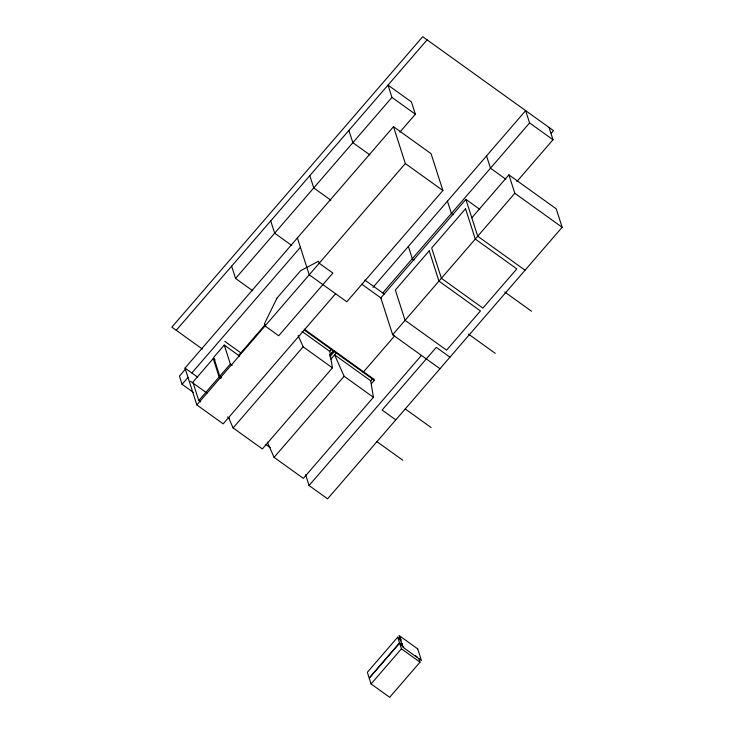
<?xml version="1.0" encoding="UTF-8"?>
<svg xmlns="http://www.w3.org/2000/svg" width="734" height="734" viewBox="0 0 734 734"><rect width="100%" height="100%" fill="white"/><g stroke="black" fill="none" stroke-linecap="round" stroke-linejoin="round"><path stroke-width="1.1" d="M176.252 330.282L427.096 39.856M252.689 290.737L235.577 278.443L391.947 97.402L388.002 85.116L411.416 101.934L415.361 114.22L399.874 132.157M335.576 293.719L223.182 423.848L196.84 404.929L185.005 368.073L393.497 126.679L431.06 153.663L442.896 190.51L346.797 301.784L309.225 274.8L297.398 237.944M185.427 369.165L179.435 376.111L182.069 384.295L193.216 392.305M182.069 384.295L188.06 377.359M191.803 373.019L300.481 247.193M239.715 356.173L224.265 345.081L213.677 357.339L219.76 376.276L221.576 377.588M215.044 359.862L213.236 358.559L192.877 382.139L198.786 400.562L200.593 401.856M198.786 400.562L219.145 376.982L213.236 358.559M219.76 376.276L230.348 364.018L224.265 345.081M238.33 355.77L265.295 324.538M196.84 404.929L405.333 163.526L393.497 126.679M301.986 331.419L329.749 351.366L332.419 367.853L262.377 448.942L233.109 427.922L303.142 346.824L298.169 335.622M372.964 287.416L525.645 110.641L529.581 122.927L553.005 139.744L516.864 181.592M329.749 351.366L331.383 349.485M382.809 292.866L529.581 122.927M329.594 355.21L333.337 350.88L333.007 349.861L304.16 329.144M330.245 354.889L333.979 350.558L373.982 379.294L374.312 380.322L371.321 383.781M329.823 356.779L334.309 351.586L333.979 350.558M479.807 209.373L465.888 199.382L380.818 297.876L392.653 334.722L439.978 368.716M330.906 359.183L336.264 352.99M471.806 217.805L508.901 174.857L556.225 208.841L562.143 227.274L327.584 498.845L309.051 485.523L305.564 474.687M551.206 133.212L553.454 130.615L422.701 36.7L171.857 327.135L202.318 349.008M274.085 457.355L344.127 376.267L334.631 354.871L370.734 380.808L373.395 397.287L303.362 478.384L274.085 457.355L267.304 442.079M392.653 334.722L514.818 193.281L508.901 174.857M363.156 372.331L394.617 335.897M370.734 380.808L372.358 378.918M309.051 485.523L421.435 355.394M397.69 637.176L367.349 672.298L369.184 678.023L399.525 642.892L397.69 637.176L399.544 638.507M401.113 640.947L398.837 638.681L400.36 637.782M399.324 639.479L400.14 638.534M401.452 644.424L399.59 643.094L369.248 678.225L371.083 683.941L389.681 697.3L420.022 662.169L418.793 658.352M403.691 647.039L400.801 644.801L401.966 643.562M401.223 645.397L402.039 644.461M371.083 683.941L401.425 648.819L399.59 643.094M399.828 637.58L401.186 639.516M401.737 643.507L402.7 645.113M399.021 638.525L399.553 638.727M417.261 657.031L415.462 655.728M391.947 97.402L415.361 114.22M505.809 179.188L490.495 168.187L486.55 155.902M514.818 193.281L562.143 227.274M405.333 163.526L442.896 190.51M369.964 154.957L352.852 142.662L348.907 130.377M453.199 214.741L451.401 213.447L447.456 201.162M525.039 270.222L477.715 236.229L465.888 199.382M504.735 291.994L531.517 311.234M330.869 200.217L313.757 187.922L309.812 175.637M414.114 260.001L412.306 258.707L408.361 246.431M468.411 334.053L495.193 353.293M364.789 280.058L384.304 294.068M361.844 284.242L381.359 298.252M449.951 357.164L436.29 347.347L382.13 410.058L395.791 419.866M291.783 245.477L274.672 233.183L270.727 220.897M304.537 330.199L333.337 350.88M334.309 351.586L374.312 380.322M405.232 408.939L431.087 427.509M303.142 346.824L332.419 367.853M344.127 376.267L373.395 397.287M376.964 441.675L402.819 460.246M224.843 341.383L241.431 353.302M230.348 364.018L232.164 365.33M219.145 376.982L220.952 378.285M185.005 368.073L197.721 377.212M190.427 381.221L207.016 393.14M227.595 417.004L229.458 418.334M265.699 444.373L270.341 447.712M399.525 642.892L401.388 644.232M401.425 648.819L420.022 662.169M228.586 417.738L233.109 427.922M549.06 127.459L553.005 139.744M231.632 266.167L235.577 278.443M277.03 298.032L264.387 323.905L265.047 325.951L278.709 335.768L332.869 273.057L319.207 263.249L318.547 261.203L300.646 270.69L277.03 298.032M429.225 250.817L395.342 290.04L405.076 320.345L446.593 350.164L480.467 310.941L438.95 281.113L429.225 250.817M465.549 208.759L431.665 247.991L441.4 278.287L482.917 308.106L516.791 268.883L475.274 239.055L465.549 208.759M417.71 648.874L399.113 635.525L402.856 647.168L421.444 660.517L417.71 648.874"/></g></svg>
